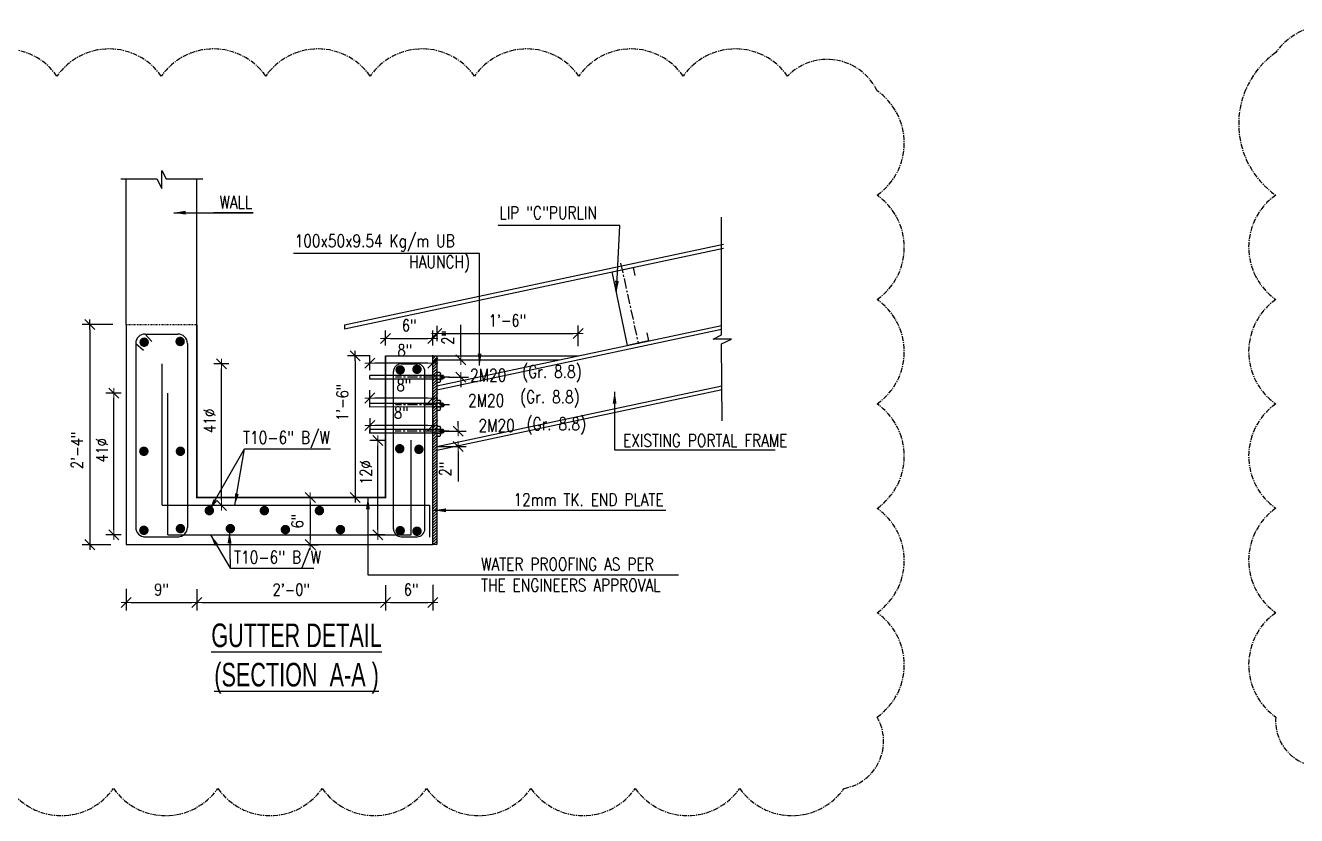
# Model space of a CAD drawing. Extents: x -95606 to 113309, y -42160 to -940.
# Drawn here: x 103285.4 to 103447.1, y -20077.7 to -19977.2 of the extents above; entities that cross this region are included whole.
import ezdxf

# ---------------------------------------------------------------- set-up
doc = ezdxf.new("R2010")
doc.units = 0
doc.header["$LTSCALE"] = 0.02
doc.header["$MEASUREMENT"] = 0
doc.header["$PDMODE"] = 3
doc.header["$PDSIZE"] = -2
for name, pattern in [('CENTER', [50.8, 31.75, -6.35, 6.35, -6.35]), ('CENTERX2', [101.6, 63.5, -12.7, 12.7, -12.7]), ('DASHED', [0.75, 0.5, -0.25]), ('DASHEDX2', [1.5, 1, -0.5]), ('HIDDEN', [9.525, 6.35, -3.175])]:
    doc.linetypes.add(name, pattern=pattern)
doc.layers.get('0').update_dxf_attribs({"linetype": 'CONTINUOUS'})
doc.layers.get('DEFPOINTS').update_dxf_attribs({"linetype": 'CONTINUOUS'})
doc.layers.add('A -fittings', color=181, linetype='CONTINUOUS', lineweight=5)
for name, color, linetype in [('A-DIM', 1, 'CONTINUOUS'), ('A-GRID', 7, 'CENTERX2'), ('A-OL', 2, 'CONTINUOUS'), ('A-P FRAME', 4, 'CONTINUOUS'), ('DIM', 7, 'CONTINUOUS'), ('dimentions', 8, 'CONTINUOUS'), ('EXLINE', 33, 'CONTINUOUS'), ('GUSSET', 1, 'CONTINUOUS'), ('OL', 2, 'CONTINUOUS'), ('RF', 5, 'CONTINUOUS'), ('RF5', 6, 'CONTINUOUS'), ('S-BM', 2, 'HIDDEN'), ('S-DIM', 7, 'CONTINUOUS'), ('S-TXT', 2, 'CONTINUOUS')]:
    doc.layers.add(name, color=color, linetype=linetype)
doc.styles.add('ROMANS', font='romans.shx', dxfattribs={"width": 0.8})
doc.styles.add('STYLE2', font='arial.ttf', dxfattribs={"width": 0.8})
doc.dimstyles.new('DA16', dxfattribs={"dimscale": 16, "dimtxt": 0.1, "dimasz": 0.09375, "dimexe": 0, "dimexo": 0, "dimgap": 0.03125, "dimtad": 1, "dimdec": 0, "dimzin": 7, "dimdsep": 46, "dimlunit": 4, "dimtxsty": 'ROMANS', "dimcen": 0.09375, "dimclrd": 1, "dimclre": 1, "dimclrt": 2, "dimadec": 0, "dimazin": 0, "dimtfac": 0.03125, "dimtdec": 4, "dimtofl": 0, "dimtmove": 0, "dimatfit": 3, "dimfxl": 1, "dimfrac": 2, "dimtolj": 1, "dimtzin": 0, "dimarcsym": 0})
doc.dimstyles.new('TK16', dxfattribs={"dimscale": 16, "dimtxt": 0.09375, "dimasz": 0.04, "dimexe": 0.0625, "dimexo": 0.015625, "dimgap": 0.046875, "dimtad": 1, "dimdec": 1, "dimzin": 11, "dimdsep": 46, "dimlunit": 4, "dimtxsty": 'ROMANS', "dimblk1": 'TK1', "dimblk2": 'TK1', "dimsah": 1, "dimcen": 0.09375, "dimclrd": 1, "dimclre": 1, "dimclrt": 2, "dimadec": 0, "dimazin": 0, "dimtfac": 1, "dimtofl": 0, "dimtmove": 0, "dimatfit": 3, "dimldrblk": 'TK1', "dimfxl": 1, "dimfrac": 2, "dimtolj": 1, "dimtzin": 9, "dimarcsym": 0})

# ---------------------------------------------------------------- blocks, each defined once
blk = doc.blocks.new('TK1')
at = {"color": 4, "linetype": 'Continuous'}
blk.add_line((-1, -1), (1, 1), dxfattribs=at)
at = {"color": 1, "linetype": 'ByBlock'}
blk.add_line((-1, 0), (1, 0), dxfattribs=at)
blk = doc.blocks.new('*D186')
at = {"layer": 'DEFPOINTS', "color": 0, "lineweight": -2, "transparency": 16777216}
for p in [(103296.78, -20015.24), (103293.62, -20043.24), (103296.54, -20043.24)]:
    blk.add_point(p, dxfattribs=at)
at = {"layer": 'dimentions', "color": 1, "lineweight": -2, "transparency": 16777216}
for p, q in [((103296.53, -20015.24), (103292.62, -20015.24)), ((103293.62, -20015.88), (103293.62, -20042.6)), ((103296.29, -20043.24), (103292.62, -20043.24))]:
    blk.add_line(p, q, dxfattribs=at)
at = {"layer": 'dimentions', "color": 1, "lineweight": -2, "transparency": 16777216, "xscale": 0.64, "yscale": 0.64, "zscale": 0.64}
for p, rotation in [((103293.62, -20015.24), 90), ((103293.62, -20043.24), 270)]:
    blk.add_blockref('TK1', p, dxfattribs=dict(at, rotation=rotation))
at = {"layer": 'dimentions', "color": 2, "transparency": 16777216, "insert": (103291.98, -20031.24), "char_height": 1.5, "attachment_point": 5, "rotation": 90, "style": 'ROMANS'}
blk.add_mtext('\\A1;2\'-4"', dxfattribs=at)
blk = doc.blocks.new('*D187')
at = {"layer": 'A -fittings', "color": 1, "lineweight": -2, "transparency": 16777216}
for p, q in [((103331.22, -20017.91), (103331.22, -20016.01)), ((103337.22, -20017.9), (103337.22, -20016.01)), ((103331.86, -20017.01), (103336.58, -20017.01))]:
    blk.add_line(p, q, dxfattribs=at)
at = {"layer": 'DEFPOINTS', "color": 0, "lineweight": -2, "transparency": 16777216}
for p in [(103337.22, -20017.01), (103331.22, -20018.16), (103337.22, -20018.15)]:
    blk.add_point(p, dxfattribs=at)
at = {"layer": 'A -fittings', "color": 1, "lineweight": -2, "transparency": 16777216, "xscale": 0.64, "yscale": 0.64, "zscale": 0.64, "rotation": 180}
blk.add_blockref('TK1', (103331.22, -20017.01), dxfattribs=at)
at = {"layer": 'A -fittings', "color": 1, "lineweight": -2, "transparency": 16777216, "xscale": 0.64, "yscale": 0.64, "zscale": 0.64}
blk.add_blockref('TK1', (103337.22, -20017.01), dxfattribs=at)
at = {"layer": 'A -fittings', "color": 2, "transparency": 16777216, "insert": (103334.22, -20015.36), "char_height": 1.5, "attachment_point": 5, "style": 'ROMANS'}
blk.add_mtext('\\A1;6"', dxfattribs=at)
blk = doc.blocks.new('*D188')
at = {"layer": 'A -fittings', "color": 1, "lineweight": -2, "transparency": 16777216}
for p, q in [((103321.36, -20037.24), (103322.65, -20037.24)), ((103321.65, -20037.88), (103321.65, -20042.6)), ((103321.36, -20043.24), (103322.65, -20043.24))]:
    blk.add_line(p, q, dxfattribs=at)
at = {"layer": 'DEFPOINTS', "color": 0, "lineweight": -2, "transparency": 16777216}
for p in [(103321.11, -20037.24), (103321.11, -20043.24), (103321.65, -20043.24)]:
    blk.add_point(p, dxfattribs=at)
at = {"layer": 'A -fittings', "color": 1, "lineweight": -2, "transparency": 16777216, "xscale": 0.64, "yscale": 0.64, "zscale": 0.64}
for p, rotation in [((103321.65, -20037.24), 90), ((103321.65, -20043.24), 270)]:
    blk.add_blockref('TK1', p, dxfattribs=dict(at, rotation=rotation))
at = {"layer": 'A -fittings', "color": 2, "transparency": 16777216, "insert": (103320.01, -20040.24), "char_height": 1.5, "attachment_point": 5, "rotation": 90, "style": 'ROMANS'}
blk.add_mtext('\\A1;6"', dxfattribs=at)
blk = doc.blocks.new('*D189')
at = {"layer": 'A -fittings', "color": 1, "lineweight": -2, "transparency": 16777216}
for p, q in [((103307.22, -20049.29), (103307.22, -20051.6)), ((103331.22, -20049.35), (103331.22, -20051.6)), ((103307.86, -20050.6), (103330.58, -20050.6))]:
    blk.add_line(p, q, dxfattribs=at)
at = {"layer": 'DEFPOINTS', "color": 0, "lineweight": -2, "transparency": 16777216}
for p in [(103307.22, -20049.04), (103331.22, -20049.1), (103331.22, -20050.6)]:
    blk.add_point(p, dxfattribs=at)
at = {"layer": 'A -fittings', "color": 1, "lineweight": -2, "transparency": 16777216, "xscale": 0.64, "yscale": 0.64, "zscale": 0.64, "rotation": 180}
blk.add_blockref('TK1', (103307.22, -20050.6), dxfattribs=at)
at = {"layer": 'A -fittings', "color": 1, "lineweight": -2, "transparency": 16777216, "xscale": 0.64, "yscale": 0.64, "zscale": 0.64}
blk.add_blockref('TK1', (103331.22, -20050.6), dxfattribs=at)
at = {"layer": 'A -fittings', "color": 2, "transparency": 16777216, "insert": (103319.22, -20048.95), "char_height": 1.5, "attachment_point": 5, "style": 'ROMANS'}
blk.add_mtext('\\A1;2\'-0"', dxfattribs=at)
blk = doc.blocks.new('*D190')
at = {"layer": 'A -fittings', "color": 1, "lineweight": -2, "transparency": 16777216}
for p, q in [((103298.22, -20048.85), (103298.22, -20051.6)), ((103307.22, -20048.9), (103307.22, -20051.6)), ((103298.86, -20050.6), (103306.58, -20050.6))]:
    blk.add_line(p, q, dxfattribs=at)
at = {"layer": 'DEFPOINTS', "color": 0, "lineweight": -2, "transparency": 16777216}
for p in [(103298.22, -20048.6), (103307.22, -20048.65), (103307.22, -20050.6)]:
    blk.add_point(p, dxfattribs=at)
at = {"layer": 'A -fittings', "color": 1, "lineweight": -2, "transparency": 16777216, "xscale": 0.64, "yscale": 0.64, "zscale": 0.64, "rotation": 180}
blk.add_blockref('TK1', (103298.22, -20050.6), dxfattribs=at)
at = {"layer": 'A -fittings', "color": 1, "lineweight": -2, "transparency": 16777216, "xscale": 0.64, "yscale": 0.64, "zscale": 0.64}
blk.add_blockref('TK1', (103307.22, -20050.6), dxfattribs=at)
at = {"layer": 'A -fittings', "color": 2, "transparency": 16777216, "insert": (103302.72, -20048.95), "char_height": 1.5, "attachment_point": 5, "style": 'ROMANS'}
blk.add_mtext('\\A1;9"', dxfattribs=at)
blk = doc.blocks.new('*D191')
at = {"layer": 'A -fittings', "color": 1, "lineweight": -2, "transparency": 16777216}
for p, q in [((103311.28, -20020.24), (103309.36, -20020.24)), ((103310.36, -20037.6), (103310.36, -20020.88)), ((103311.28, -20038.24), (103309.36, -20038.24))]:
    blk.add_line(p, q, dxfattribs=at)
at = {"layer": 'DEFPOINTS', "color": 0, "lineweight": -2, "transparency": 16777216}
for p in [(103310.36, -20020.24), (103311.53, -20020.24), (103311.53, -20038.24)]:
    blk.add_point(p, dxfattribs=at)
at = {"layer": 'A -fittings', "color": 1, "lineweight": -2, "transparency": 16777216, "xscale": 0.64, "yscale": 0.64, "zscale": 0.64}
for p, rotation in [((103310.36, -20020.24), 90), ((103310.36, -20038.24), 270)]:
    blk.add_blockref('TK1', p, dxfattribs=dict(at, rotation=rotation))
at = {"layer": 'A -fittings', "color": 2, "transparency": 16777216, "insert": (103308.86, -20027.5), "char_height": 1.5, "attachment_point": 5, "rotation": 90, "style": 'ROMANS'}
blk.add_mtext('\\A1;41%%C', dxfattribs=at)
blk = doc.blocks.new('*D192')
at = {"layer": 'A -fittings', "color": 1, "lineweight": -2, "transparency": 16777216}
for p, q in [((103340.78, -20019.1), (103340.78, -20015.3)), ((103339.3, -20019.74), (103341.78, -20019.74)), ((103339.23, -20021.95), (103341.78, -20021.95)), ((103340.78, -20022.59), (103340.78, -20023.23))]:
    blk.add_line(p, q, dxfattribs=at)
at = {"layer": 'DEFPOINTS', "color": 0, "lineweight": -2, "transparency": 16777216}
for p in [(103339.05, -20019.74), (103338.98, -20021.95), (103340.78, -20021.95)]:
    blk.add_point(p, dxfattribs=at)
at = {"layer": 'A -fittings', "color": 1, "lineweight": -2, "transparency": 16777216, "xscale": 0.64, "yscale": 0.64, "zscale": 0.64}
for p, rotation in [((103340.78, -20019.74), 270), ((103340.78, -20021.95), 90)]:
    blk.add_blockref('TK1', p, dxfattribs=dict(at, rotation=rotation))
at = {"layer": 'A -fittings', "color": 2, "transparency": 16777216, "insert": (103339.14, -20016.88), "char_height": 1.5, "attachment_point": 5, "rotation": 90, "style": 'ROMANS'}
blk.add_mtext('\\A1;2"', dxfattribs=at)
blk = doc.blocks.new('*D193')
at = {"layer": 'A -fittings', "color": 1, "lineweight": -2, "transparency": 16777216}
for p, q in [((103329.22, -20027.14), (103329.22, -20029.09)), ((103337.22, -20027.14), (103337.22, -20029.09)), ((103336.58, -20028.09), (103329.86, -20028.09))]:
    blk.add_line(p, q, dxfattribs=at)
at = {"layer": 'DEFPOINTS', "color": 0, "lineweight": -2, "transparency": 16777216}
for p in [(103329.22, -20026.89), (103337.22, -20026.89), (103329.22, -20028.09)]:
    blk.add_point(p, dxfattribs=at)
at = {"layer": 'A -fittings', "color": 1, "lineweight": -2, "transparency": 16777216, "xscale": 0.64, "yscale": 0.64, "zscale": 0.64, "rotation": 180}
blk.add_blockref('TK1', (103329.22, -20028.09), dxfattribs=at)
at = {"layer": 'A -fittings', "color": 1, "lineweight": -2, "transparency": 16777216, "xscale": 0.64, "yscale": 0.64, "zscale": 0.64}
blk.add_blockref('TK1', (103337.22, -20028.09), dxfattribs=at)
at = {"layer": 'A -fittings', "color": 2, "transparency": 16777216, "insert": (103333.22, -20026.45), "char_height": 1.5, "attachment_point": 5, "style": 'ROMANS'}
blk.add_mtext('\\A1;8"', dxfattribs=at)
blk = doc.blocks.new('*D194')
at = {"layer": 'A -fittings', "color": 1, "lineweight": -2, "transparency": 16777216}
for p, q in [((103337.72, -20015.43), (103337.72, -20017.38)), ((103355.7, -20017.98), (103355.7, -20015.38)), ((103338.36, -20016.38), (103355.06, -20016.38))]:
    blk.add_line(p, q, dxfattribs=at)
at = {"layer": 'DEFPOINTS', "color": 0, "lineweight": -2, "transparency": 16777216}
for p in [(103337.72, -20015.18), (103355.7, -20016.38), (103355.7, -20018.23)]:
    blk.add_point(p, dxfattribs=at)
at = {"layer": 'A -fittings', "color": 1, "lineweight": -2, "transparency": 16777216, "xscale": 0.64, "yscale": 0.64, "zscale": 0.64, "rotation": 180}
blk.add_blockref('TK1', (103337.72, -20016.38), dxfattribs=at)
at = {"layer": 'A -fittings', "color": 1, "lineweight": -2, "transparency": 16777216, "xscale": 0.64, "yscale": 0.64, "zscale": 0.64}
blk.add_blockref('TK1', (103355.7, -20016.38), dxfattribs=at)
at = {"layer": 'A -fittings', "color": 2, "transparency": 16777216, "insert": (103346.71, -20014.73), "char_height": 1.5, "attachment_point": 5, "style": 'ROMANS'}
blk.add_mtext('\\A1;1\'-6"', dxfattribs=at)
blk = doc.blocks.new('A$C6334769A')
at = {"layer": 'GUSSET'}
h = blk.add_hatch(dxfattribs=at)
h.set_pattern_fill('LINE', color=8, scale=33, angle=-90, style=0)
h.set_pattern_definition([(90, (48431.668, -199664.318), (4.125, 2e-16), [])])
edge = h.paths.add_edge_path()
edge.add_line((13, 8.1), (26.4, 8.1))
edge.add_ellipse((26.4, 2.1), major_axis=(4.24, -4.24), ratio=1, start_angle=45, end_angle=135, ccw=False)
edge.add_line((32.4, 2.1), (32.4, 0))
edge.add_line((32.4, 0), (32.4, -2.1))
edge.add_ellipse((26.4, -2.1), major_axis=(4.24, 4.24), ratio=1, start_angle=225, end_angle=315, ccw=False)
edge.add_line((26.4, -8.1), (19.2, -8.1))
edge.add_line((19.2, -8.1), (13, -8.1))
edge.add_ellipse((13, -2.1), major_axis=(4.24, -4.24), ratio=1, start_angle=315, end_angle=405)
edge.add_line((19, -2.1), (19, 0))
edge.add_line((19, 0), (19, 2.1))
edge.add_ellipse((13, 2.1), major_axis=(4.24, -4.24), ratio=1, start_angle=45, end_angle=135)
at = {"layer": 'A-OL', "color": 1}
for p, q in [((2.5, 23.5), (0, 23.5)), ((0, 23.5), (0, -23.7)), ((2.5, -23.7), (2.5, 23.5)), ((2.5, -23.7), (0, -23.7))]:
    blk.add_line(p, q, dxfattribs=at)
at = {"layer": 'OL', "linetype": 'DASHEDX2'}
for p, q in [((0, 7.9), (-15.9, 7.9)), ((0, -8.1), (-15.9, -8.1))]:
    blk.add_line(p, q, dxfattribs=at)
at = {"layer": 'OL'}
blk.add_line((24, -8.1), (2.1, -8.1), dxfattribs=at)
for points in [[(2.5, 22.1), (11.5, 22.1, -0.414214), (17.5, 16.1), (17.5, 17.6)], [(2.5, 8.1), (11.5, 8.1, 0.414214), (17.5, 14.1), (17.5, 17.6)], [(19, 0), (19, 2.1, 0.414214), (13, 8.1), (5.7, 8.1)], [(19, 0), (19, -2.1, -0.414214), (13, -8.1), (10.8, -8.1)], [(32.4, 0), (32.4, 2.1, 0.414214), (26.4, 8.1), (11, 8.1)], [(32.4, 0), (32.4, -2.1, -0.414214), (26.4, -8.1), (11, -8.1)], [(2.5, -8.1), (11.5, -8.1, -0.414214), (17.5, -14.1), (17.5, -12.6)], [(2.5, -22.1), (11.5, -22.1, 0.414214), (17.5, -16.1), (17.5, -12.6)]]:
    blk.add_lwpolyline(points, format="xyb", dxfattribs=at)
blk.add_lwpolyline([(21.1, -8.1), (20, -8.1), (2.1, -8.1)], dxfattribs=at)
blk = doc.blocks.new('*D195')
at = {"layer": 'A -fittings', "color": 1, "lineweight": -2, "transparency": 16777216}
for p, q in [((103329.22, -20021.06), (103329.22, -20019.16)), ((103337.22, -20020.59), (103337.22, -20019.16)), ((103336.58, -20020.16), (103329.86, -20020.16))]:
    blk.add_line(p, q, dxfattribs=at)
at = {"layer": 'DEFPOINTS', "color": 0, "lineweight": -2, "transparency": 16777216}
for p in [(103329.22, -20020.16), (103337.22, -20020.84), (103329.22, -20021.31)]:
    blk.add_point(p, dxfattribs=at)
at = {"layer": 'A -fittings', "color": 1, "lineweight": -2, "transparency": 16777216, "xscale": 0.64, "yscale": 0.64, "zscale": 0.64, "rotation": 180}
blk.add_blockref('TK1', (103329.22, -20020.16), dxfattribs=at)
at = {"layer": 'A -fittings', "color": 1, "lineweight": -2, "transparency": 16777216, "xscale": 0.64, "yscale": 0.64, "zscale": 0.64}
blk.add_blockref('TK1', (103337.22, -20020.16), dxfattribs=at)
at = {"layer": 'A -fittings', "color": 2, "transparency": 16777216, "insert": (103333.66, -20018.52), "char_height": 1.5, "attachment_point": 5, "style": 'ROMANS'}
blk.add_mtext('\\A1;8"', dxfattribs=at)
blk = doc.blocks.new('*D199')
at = {"layer": 'A -fittings', "color": 1, "lineweight": -2, "transparency": 16777216}
for p, q in [((103329.22, -20025.49), (103329.22, -20023.59)), ((103337.22, -20025.02), (103337.22, -20023.59)), ((103336.58, -20024.59), (103329.86, -20024.59))]:
    blk.add_line(p, q, dxfattribs=at)
at = {"layer": 'DEFPOINTS', "color": 0, "lineweight": -2, "transparency": 16777216}
for p in [(103329.22, -20024.59), (103337.22, -20025.27), (103329.22, -20025.74)]:
    blk.add_point(p, dxfattribs=at)
at = {"layer": 'A -fittings', "color": 1, "lineweight": -2, "transparency": 16777216, "xscale": 0.64, "yscale": 0.64, "zscale": 0.64, "rotation": 180}
blk.add_blockref('TK1', (103329.22, -20024.59), dxfattribs=at)
at = {"layer": 'A -fittings', "color": 1, "lineweight": -2, "transparency": 16777216, "xscale": 0.64, "yscale": 0.64, "zscale": 0.64}
blk.add_blockref('TK1', (103337.22, -20024.59), dxfattribs=at)
at = {"layer": 'A -fittings', "color": 2, "transparency": 16777216, "insert": (103333.55, -20022.95), "char_height": 1.5, "attachment_point": 5, "style": 'ROMANS'}
blk.add_mtext('\\A1;8"', dxfattribs=at)
blk = doc.blocks.new('*D200')
at = {"layer": 'A -fittings', "color": 1, "lineweight": -2, "transparency": 16777216}
for p, q in [((103337.97, -20028.82), (103341.46, -20028.82)), ((103340.46, -20028.18), (103340.46, -20027.54)), ((103337.97, -20030.76), (103341.46, -20030.76)), ((103340.46, -20031.4), (103340.46, -20035.19))]:
    blk.add_line(p, q, dxfattribs=at)
at = {"layer": 'DEFPOINTS', "color": 0, "lineweight": -2, "transparency": 16777216}
for p in [(103337.72, -20028.82), (103337.72, -20030.76), (103340.46, -20030.76)]:
    blk.add_point(p, dxfattribs=at)
at = {"layer": 'A -fittings', "color": 1, "lineweight": -2, "transparency": 16777216, "xscale": 0.64, "yscale": 0.64, "zscale": 0.64}
for p, rotation in [((103340.46, -20028.82), 270), ((103340.46, -20030.76), 90)]:
    blk.add_blockref('TK1', p, dxfattribs=dict(at, rotation=rotation))
at = {"layer": 'A -fittings', "color": 2, "transparency": 16777216, "insert": (103338.82, -20033.61), "char_height": 1.5, "attachment_point": 5, "rotation": 90, "style": 'ROMANS'}
blk.add_mtext('\\A1;2"', dxfattribs=at)
blk = doc.blocks.new('*D201')
at = {"layer": 'A -fittings', "color": 1, "lineweight": -2, "transparency": 16777216}
for p, q in [((103337.22, -20048.33), (103337.22, -20051.6)), ((103331.22, -20048.37), (103331.22, -20051.6)), ((103331.86, -20050.6), (103336.58, -20050.6))]:
    blk.add_line(p, q, dxfattribs=at)
at = {"layer": 'DEFPOINTS', "color": 0, "lineweight": -2, "transparency": 16777216}
for p in [(103331.22, -20048.12), (103337.22, -20048.08), (103337.22, -20050.6)]:
    blk.add_point(p, dxfattribs=at)
at = {"layer": 'A -fittings', "color": 1, "lineweight": -2, "transparency": 16777216, "xscale": 0.64, "yscale": 0.64, "zscale": 0.64, "rotation": 180}
blk.add_blockref('TK1', (103331.22, -20050.6), dxfattribs=at)
at = {"layer": 'A -fittings', "color": 1, "lineweight": -2, "transparency": 16777216, "xscale": 0.64, "yscale": 0.64, "zscale": 0.64}
blk.add_blockref('TK1', (103337.22, -20050.6), dxfattribs=at)
at = {"layer": 'A -fittings', "color": 2, "transparency": 16777216, "insert": (103334.47, -20048.95), "char_height": 1.5, "attachment_point": 5, "style": 'ROMANS'}
blk.add_mtext('\\A1;6"', dxfattribs=at)
blk = doc.blocks.new('*D196')
at = {"layer": 'DEFPOINTS', "color": 0, "lineweight": -2, "transparency": 16777216}
for p in [(103329.48, -20019.24), (103327.37, -20037.24), (103329.48, -20037.24)]:
    blk.add_point(p, dxfattribs=at)
at = {"layer": 'dimentions', "color": 1, "lineweight": -2, "transparency": 16777216}
for p, q in [((103329.23, -20019.24), (103326.37, -20019.24)), ((103327.37, -20019.88), (103327.37, -20036.6)), ((103329.23, -20037.24), (103326.37, -20037.24))]:
    blk.add_line(p, q, dxfattribs=at)
at = {"layer": 'dimentions', "color": 1, "lineweight": -2, "transparency": 16777216, "xscale": 0.64, "yscale": 0.64, "zscale": 0.64}
for p, rotation in [((103327.37, -20019.24), 90), ((103327.37, -20037.24), 270)]:
    blk.add_blockref('TK1', p, dxfattribs=dict(at, rotation=rotation))
at = {"layer": 'dimentions', "color": 2, "transparency": 16777216, "insert": (103325.73, -20025.14), "char_height": 1.5, "attachment_point": 5, "rotation": 90, "style": 'ROMANS'}
blk.add_mtext('\\A1;1\'-6"', dxfattribs=at)
blk = doc.blocks.new('*D197')
at = {"layer": 'A -fittings', "color": 1, "lineweight": -2, "transparency": 16777216}
for p, q in [((103297.58, -20023.99), (103295.66, -20023.99)), ((103296.66, -20041.35), (103296.66, -20024.63)), ((103297.58, -20041.99), (103295.66, -20041.99))]:
    blk.add_line(p, q, dxfattribs=at)
at = {"layer": 'DEFPOINTS', "color": 0, "lineweight": -2, "transparency": 16777216}
for p in [(103296.66, -20023.99), (103297.83, -20023.99), (103297.83, -20041.99)]:
    blk.add_point(p, dxfattribs=at)
at = {"layer": 'A -fittings', "color": 1, "lineweight": -2, "transparency": 16777216, "xscale": 0.64, "yscale": 0.64, "zscale": 0.64}
for p, rotation in [((103296.66, -20023.99), 90), ((103296.66, -20041.99), 270)]:
    blk.add_blockref('TK1', p, dxfattribs=dict(at, rotation=rotation))
at = {"layer": 'A -fittings', "color": 2, "transparency": 16777216, "insert": (103295.16, -20031.25), "char_height": 1.5, "attachment_point": 5, "rotation": 90, "style": 'ROMANS'}
blk.add_mtext('\\A1;41%%C', dxfattribs=at)
blk = doc.blocks.new('*D198')
at = {"layer": 'A -fittings', "color": 1, "lineweight": -2, "transparency": 16777216}
for p, q in [((103331.14, -20029.99), (103329.22, -20029.99)), ((103330.22, -20041.35), (103330.22, -20030.63)), ((103331.14, -20041.99), (103329.22, -20041.99))]:
    blk.add_line(p, q, dxfattribs=at)
at = {"layer": 'DEFPOINTS', "color": 0, "lineweight": -2, "transparency": 16777216}
for p in [(103330.22, -20029.99), (103331.39, -20029.99), (103331.39, -20041.99)]:
    blk.add_point(p, dxfattribs=at)
at = {"layer": 'A -fittings', "color": 1, "lineweight": -2, "transparency": 16777216, "xscale": 0.64, "yscale": 0.64, "zscale": 0.64}
for p, rotation in [((103330.22, -20029.99), 90), ((103330.22, -20041.99), 270)]:
    blk.add_blockref('TK1', p, dxfattribs=dict(at, rotation=rotation))
at = {"layer": 'A -fittings', "color": 2, "transparency": 16777216, "insert": (103328.72, -20034.08), "char_height": 1.5, "attachment_point": 5, "rotation": 90, "style": 'ROMANS'}
blk.add_mtext('\\A1;12%%C', dxfattribs=at)

msp = doc.modelspace()

# ---------------------------------------------------------------- hatches: boundary and pattern name
at = {"layer": 'A-DIM', "ltscale": 2}
h = msp.add_hatch(dxfattribs=at)
h.set_pattern_fill('ANSI31', color=256, scale=2, style=0)
h.set_pattern_definition([(45, (125515.8113, -20389.22218), (-0.1767766953, 0.1767766953), [])])
h.paths.add_polyline_path([(103337.22, -20019.236), (103337.72, -20019.236), (103337.72, -20043.236), (103337.22, -20043.236)])

# ---------------------------------------------------------------- linework, layer by layer
at = {"layer": 'A -fittings', "color": 6, "const_width": 0.2}
msp.add_lwpolyline([(103307.22, -20015.258), (103307.22, -20037.236), (103331.22, -20037.236), (103331.22, -20019.236)], dxfattribs=at)
at = {"layer": 'A-DIM', "ltscale": 2}
for p, q in [((103337.72, -20023.548), (103373.939, -20015.85)), ((103337.72, -20019.736), (103353.346, -20019.736)), ((103337.72, -20030.746), (103373.999, -20023.034))]:
    msp.add_line(p, q, dxfattribs=at)
at = {"layer": 'A-GRID'}
msp.add_line((103361.112, -20007.425), (103363.361, -20017.699), dxfattribs=at)
at = {"layer": 'A-P FRAME', "color": 2, "ltscale": 7}
for p, q in [((103337.576, -20021.724), (103329.22, -20021.742)), ((103329.22, -20022.191), (103329.22, -20021.742)), ((103337.541, -20022.184), (103329.22, -20022.191)), ((103337.576, -20025.27), (103329.22, -20025.287)), ((103329.22, -20025.737), (103329.22, -20025.287)), ((103337.541, -20025.73), (103329.22, -20025.737)), ((103337.791, -20028.586), (103329.22, -20028.586)), ((103329.22, -20029.05), (103329.22, -20028.586)), ((103337.844, -20029.046), (103329.22, -20029.05))]:
    msp.add_line(p, q, dxfattribs=at)
at = {"layer": 'A-P FRAME', "color": 3}
msp.add_lwpolyline([(103364.427, -20016.305), (103364.646, -20017.335), (103361.968, -20017.904), (103360.019, -20008.552), (103362.697, -20007.983), (103362.916, -20009.012)], dxfattribs=at)
at = {"layer": 'DIM', "linetype": 'CENTERX2'}
for p, q in [((103339.354, -20021.952), (103332.484, -20021.952)), ((103339.354, -20025.45), (103332.484, -20025.45)), ((103339.283, -20028.813), (103332.441, -20028.813))]:
    msp.add_line(p, q, dxfattribs=at)
at = {"layer": 'EXLINE'}
for p, q in [((103298.22, -20015.258), (103298.22, -19996.698)), ((103307.22, -20015.258), (103307.22, -19996.698)), ((103325.999, -20015.272), (103374.185, -20005.03)), ((103325.999, -20015.783), (103374.185, -20005.541)), ((103298.22, -20015.258), (103298.22, -20043.236)), ((103307.22, -20037.236), (103307.22, -20015.258)), ((103325.999, -20015.272), (103325.999, -20015.783)), ((103337.72, -20023.058), (103373.939, -20015.359)), ((103331.22, -20037.236), (103331.22, -20019.236)), ((103331.22, -20019.236), (103337.22, -20019.236)), ((103337.22, -20043.236), (103337.22, -20019.236)), ((103337.72, -20019.236), (103355.698, -20019.236)), ((103337.72, -20031.236), (103374.01, -20023.523)), ((103307.22, -20037.236), (103331.22, -20037.236)), ((103298.22, -20043.236), (103337.22, -20043.236))]:
    msp.add_line(p, q, dxfattribs=at)
at = {"layer": 'EXLINE', "color": 2, "linetype": 'DASHED'}
msp.add_line((103298.22, -20015.258), (103307.22, -20015.258), dxfattribs=at)
at = {"layer": 'RF', "color": 2, "const_width": 0.6}
for points in [[(103300.22, -20017.495, 1), (103300.82, -20017.495, 1)], [(103304.793, -20017.4, 1), (103305.393, -20017.4, 1)], [(103332.779, -20021.014, 1), (103333.379, -20021.014, 1)], [(103334.914, -20020.941, 1), (103335.514, -20020.941, 1)], [(103332.726, -20031.043, -1), (103333.326, -20031.043, -1)], [(103335.156, -20031.116, -1), (103335.756, -20031.116, -1)], [(103300.183, -20031.362, 1), (103300.783, -20031.362, 1)], [(103304.831, -20031.362, 1), (103305.431, -20031.362, 1)], [(103308.507, -20038.913, 1), (103309.107, -20038.913, 1)], [(103315.507, -20038.913, 1), (103316.107, -20038.913, 1)], [(103322.507, -20038.913, 1), (103323.107, -20038.913, 1)], [(103300.183, -20041.413, 1), (103300.783, -20041.413, 1)], [(103304.831, -20041.199, 1), (103305.431, -20041.199, 1)], [(103311.183, -20041.201, 1), (103311.783, -20041.201, 1)], [(103318.183, -20041.322, 1), (103318.783, -20041.322, 1)], [(103325.183, -20041.322, 1), (103325.783, -20041.322, 1)], [(103332.779, -20041.459, -1), (103333.379, -20041.459, -1)], [(103334.914, -20041.532, -1), (103335.514, -20041.532, -1)]]:
    msp.add_lwpolyline(points, format="xyb", close=True, dxfattribs=at)
at = {"layer": 'RF5', "color": 160}
for p, q in [((103300.645, -20016.458), (103304.82, -20016.458)), ((103300.645, -20016.458), (103301.513, -20017.416)), ((103299.445, -20017.658), (103300.431, -20018.496)), ((103299.445, -20017.659), (103299.445, -20041.098)), ((103306.02, -20017.659), (103306.02, -20041.036)), ((103302.789, -20038.236), (103302.789, -20020.248)), ((103333.22, -20020.236), (103335.22, -20020.236)), ((103332.22, -20041.283), (103332.22, -20021.236)), ((103336.22, -20041.312), (103336.22, -20021.236)), ((103303.53, -20041.99), (103303.53, -20023.99)), ((103334.47, -20041.99), (103334.47, -20029.942)), ((103302.789, -20038.236), (103336.81, -20038.236)), ((103336.81, -20038.236), (103336.81, -20042.288)), ((103300.42, -20042.236), (103304.908, -20042.233)), ((103303.53, -20041.99), (103334.47, -20041.99)), ((103333.22, -20042.236), (103335.22, -20042.236))]:
    msp.add_line(p, q, dxfattribs=at)
for centre, radius, start, end in [((103300.645, -20017.658), 1.2, 90, 180.01139), ((103304.82, -20017.658), 1.2, 359.98859, 90), ((103333.22, -20021.236), 1, 90, 180), ((103335.22, -20021.236), 1, 0, 90), ((103300.645, -20041.036), 1.2, 180, 270), ((103304.82, -20041.036), 1.2, 270, 0), ((103333.22, -20041.236), 1, 180, 270), ((103335.22, -20041.236), 1, 270, 0)]:
    msp.add_arc(centre, radius, start, end, dxfattribs=at)
at = {"layer": 'S-BM', "color": 1, "linetype": 'ByBlock'}
msp.add_lwpolyline([(103337.22, -20019.236), (103337.72, -20019.236), (103337.72, -20043.236), (103337.22, -20043.236)], close=True, dxfattribs=at)
at = {"layer": 'S-DIM', "color": 1}
for points in [[(103297.533, -19996.698), (103302.15, -19996.698), (103302.752, -19997.959), (103302.752, -19995.656), (103303.3, -19996.698), (103307.986, -19996.698)], [(103374.037, -20027.492), (103373.939, -20017.72), (103375.2, -20017.118), (103372.897, -20017.118), (103373.939, -20016.571), (103373.939, -20001.611)]]:
    msp.add_lwpolyline(points, dxfattribs=at)
at = {"layer": 'S-TXT', "color": 6, "linetype": 'CENTER', "lineweight": -2}
for points in [[(103451.619, -20071.246, -0.5205671), (103444.431, -20065.161, -0.5205671), (103444.431, -20051.889, -0.5205671), (103444.431, -20038.616, -0.5205671), (103444.431, -20025.343, -0.5205671), (103444.431, -20012.07, -0.5205671), (103444.431, -19998.797, -0.5205671), (103444.431, -19980.668, -0.5205671), (103457.704, -19980.668, -0.5205671)], [(103276.153, -19983.655, -0.5205671), (103289.426, -19983.655, -0.5205671), (103302.699, -19983.655, -0.5205671), (103315.972, -19983.655, -0.5205671), (103329.244, -19983.655, -0.5205671), (103342.517, -19983.655, -0.5205671), (103355.79, -19983.655, -0.5205671), (103369.063, -19983.655, -0.5205671), (103382.336, -19983.655, -0.5205671), (103393.733, -19985.531, -0.5205671), (103393.733, -19998.804, -0.5205671), (103393.733, -20012.077, -0.5205671), (103393.733, -20025.35, -0.5205671), (103393.733, -20038.622, -0.5205671), (103393.733, -20051.895, -0.5205671), (103393.733, -20065.168, -0.5205671), (103389.525, -20074.233, -0.5205671), (103376.252, -20074.233, -0.5205671), (103362.979, -20074.233, -0.5205671), (103349.706, -20074.233, -0.5205671), (103336.433, -20074.233, -0.5205671), (103323.16, -20074.233, -0.5205671), (103309.887, -20074.233, -0.5205671), (103296.614, -20074.233, -0.5205671), (103283.341, -20074.233, -0.5205671)]]:
    msp.add_lwpolyline(points, format="xyb", dxfattribs=at)

# ---------------------------------------------------------------- block references
at = {"layer": 'A-P FRAME', "color": 2, "ltscale": 7, "xscale": 0.02875498200307485, "yscale": 0.02875498200307485, "zscale": 0.02875498200307485}
for p in [(103337.72, -20021.952), (103337.72, -20025.497), (103337.72, -20028.813)]:
    msp.add_blockref('A$C6334769A', p, dxfattribs=at)

# ---------------------------------------------------------------- texts
at = {"layer": 'S-DIM', "color": 2, "linetype": 'Continuous', "insert": (103314.267, -19999.672), "char_height": 1.6, "width": 6.00398, "attachment_point": 6, "style": 'ROMANS'}
msp.add_mtext('WALL', dxfattribs=at)
at = {"layer": 'S-DIM', "color": 2}
for s, insert, char_height, width, attachment_point, style in [(' \\PLIP "C"PURLIN', (103345.682, -19999.695), 1.6, 40.14875, 4, 'ROMANS'), ('\\pi0.453;100x50x9.54 Kg/m UB\\P\\pi15.021;HAUNCH)', (103319.205, -20006.213), 1.6, 23.12729, 4, 'ROMANS'), ('{\\fSwis721 Cn BT|b0|i0|c0|p34;\\LGUTTER DETAIL \\P(SECTION  A-A )}', (103319.903, -20053.267), 3, 77.2254, 2, 'STYLE2')]:
    msp.add_mtext(s, dxfattribs=dict(at, insert=insert, char_height=char_height, width=width, attachment_point=attachment_point, style=style))
at = {"layer": 'S-DIM', "color": 2, "linetype": 'Continuous', "char_height": 1.6, "attachment_point": 6, "style": 'ROMANS'}
for s, insert in [('(Gr. 8.8)', (103356.162, -20021.502)), ('2M20', (103346.574, -20021.678)), ('2M20', (103346.316, -20024.895)), ('(Gr. 8.8)', (103355.904, -20024.719)), ('2M20', (103347.648, -20028.092)), ('(Gr. 8.8)', (103356.717, -20028.155)), ('12mm TK. END PLATE', (103366.574, -20037.515))]:
    msp.add_mtext(s, dxfattribs=dict(at, insert=insert))
at = {"layer": 'S-DIM', "color": 2, "char_height": 1.6, "attachment_point": 4, "style": 'ROMANS'}
for s, insert in [('T10-6" B/W', (103313.109, -20029.888)), ('EXISTING PORTAL FRAME', (103361.426, -20029.996)), ('T10-6" B/W', (103311.965, -20045.106)), ('WATER PROOFING AS PER \\PTHE ENGINEERS APPROVAL', (103343.369, -20047.06))]:
    msp.add_mtext(s, dxfattribs=dict(at, insert=insert))

# ---------------------------------------------------------------- dimensions: what is measured, and where the dimension line sits
at = {"layer": 'A -fittings'}
for base, p1, p2, override, picture, middle in [((103337.22, -20017.007), (103331.22, -20018.16), (103337.22, -20018.146), {"dimfxl": 1.25, "dimfxlon": 1}, '*D187', (103334.22, -20017.007)), ((103337.22, -20050.597), (103331.22, -20048.117), (103337.22, -20048.081), {"dimdec": 0, "dimfxl": 1.25, "dimfxlon": 1}, '*D201', (103334.47, -20050.597))]:
    dim = msp.add_linear_dim(base=base, p1=p1, p2=p2, dimstyle='TK16', override=override, dxfattribs=at)
    dim.commit()
    dim.dimension.update_dxf_attribs({"geometry": picture, "text_midpoint": middle, "dimtype": 160})
for base, p1, p2, picture, middle in [((103355.698, -20016.377), (103337.72, -20015.184), (103355.698, -20018.229), '*D194', (103346.709, -20014.734)), ((103307.22, -20050.597), (103298.22, -20048.604), (103307.22, -20048.649), '*D190', (103302.72, -20048.955)), ((103331.22, -20050.597), (103307.22, -20049.037), (103331.22, -20049.103), '*D189', (103319.22, -20048.955))]:
    dim = msp.add_linear_dim(base=base, p1=p1, p2=p2, dimstyle='TK16', override={"dimfxl": 1.25, "dimfxlon": 1}, dxfattribs=at)
    dim.commit()
    dim.dimension.update_dxf_attribs({"geometry": picture, "text_midpoint": middle})
at = {"layer": 'A -fittings', "color": 4}
dim = msp.add_linear_dim(base=(103340.784, -20021.946), p1=(103339.051, -20019.736), p2=(103338.975, -20021.946), angle=90, dimstyle='TK16', override={"dimfxl": 1.25, "dimfxlon": 1}, dxfattribs=at)
dim.commit()
dim.dimension.update_dxf_attribs({"geometry": '*D192', "text_midpoint": (103340.784, -20016.878), "dimtype": 160})
for base, p1, p2, picture, middle in [((103329.219, -20020.161), (103337.219, -20020.844), (103329.219, -20021.31), '*D195', (103333.661, -20020.161)), ((103329.22, -20024.588), (103337.22, -20025.27), (103329.22, -20025.737), '*D199', (103333.547, -20024.588))]:
    dim = msp.add_linear_dim(base=base, p1=p1, p2=p2, dimstyle='TK16', override={"dimfxl": 1.25, "dimfxlon": 1}, dxfattribs=at)
    dim.commit()
    dim.dimension.update_dxf_attribs({"geometry": picture, "text_midpoint": middle, "dimtype": 160})
for base, p1, p2, text, picture, middle in [((103310.359, -20020.236), (103311.531, -20038.236), (103311.531, -20020.236), '41%%C', '*D191', (103310.359, -20027.497)), ((103296.663, -20023.988), (103297.835, -20041.988), (103297.835, -20023.988), '41%%C', '*D197', (103296.663, -20031.248)), ((103330.222, -20029.99), (103331.394, -20041.99), (103331.394, -20029.99), '12%%C', '*D198', (103330.222, -20034.081))]:
    dim = msp.add_linear_dim(base=base, p1=p1, p2=p2, angle=90, text=text, dimstyle='TK16', override={"dimfxl": 1.25, "dimfxlon": 1}, dxfattribs=at)
    dim.commit()
    dim.dimension.update_dxf_attribs({"geometry": picture, "text_midpoint": middle, "dimtype": 160})
dim = msp.add_linear_dim(base=(103329.22, -20028.092), p1=(103337.22, -20026.891), p2=(103329.22, -20026.894), dimstyle='TK16', override={"dimfxl": 1.25, "dimfxlon": 1}, dxfattribs=at)
dim.commit()
dim.dimension.update_dxf_attribs({"geometry": '*D193', "text_midpoint": (103333.22, -20026.449)})
dim = msp.add_linear_dim(base=(103340.463, -20030.755), p1=(103337.72, -20028.817), p2=(103337.72, -20030.755), angle=90, dimstyle='TK16', override={"dimdec": 0, "dimfxl": 1.25, "dimfxlon": 1}, dxfattribs=at)
dim.commit()
dim.dimension.update_dxf_attribs({"geometry": '*D200', "text_midpoint": (103338.82, -20033.614)})
at = {"layer": 'A -fittings'}
dim = msp.add_linear_dim(base=(103321.65, -20043.236), p1=(103321.108, -20037.236), p2=(103321.108, -20043.236), angle=90, dimstyle='TK16', override={"dimfxl": 1.25, "dimfxlon": 1}, dxfattribs=at)
dim.commit()
dim.dimension.update_dxf_attribs({"geometry": '*D188', "text_midpoint": (103320.007, -20040.236)})
at = {"layer": 'dimentions'}
for base, p1, p2, picture, middle in [((103293.624, -20043.237), (103296.781, -20015.237), (103296.537, -20043.237), '*D186', (103293.624, -20031.237)), ((103327.372, -20037.236), (103329.484, -20019.236), (103329.484, -20037.236), '*D196', (103327.372, -20025.142))]:
    dim = msp.add_linear_dim(base=base, p1=p1, p2=p2, angle=90, dimstyle='TK16', dxfattribs=at)
    dim.commit()
    dim.dimension.update_dxf_attribs({"geometry": picture, "text_midpoint": middle, "dimtype": 160})

# ---------------------------------------------------------------- leaders
for points, override in [([(103304.309, -20001.026), (103314.364, -20001.026), (103309.354, -20001.026)], {"dimtad": 0}), ([(103360.568, -20011.184), (103361.006, -20002.649), (103345.54, -20002.649)], {"dimtad": 0}), ([(103343.181, -20020.455), (103343.181, -20006.213), (103319.509, -20006.213)], {"dimtad": 0}), ([(103360.35, -20023.805), (103360.35, -20031.18), (103380.781, -20031.18)], {"dimtad": 0}), ([(103308.807, -20038.913), (103313.278, -20031.052), (103321.889, -20031.052)], {"dimgap": 0.03125, "dimtad": 0}), ([(103312.05, -20038.236), (103313.278, -20031.052), (103324.22, -20031.052)], {"dimgap": 0.03125, "dimtad": 0}), ([(103328.975, -20037.236), (103328.975, -20047.09), (103368.459, -20047.09)], {"dimtad": 0}), ([(103337.415, -20038.869), (103351.723, -20038.869), (103366.869, -20038.869)], {"dimtad": 0}), ([(103311.358, -20041.568), (103311.439, -20046.22)], {"dimtad": 0}), ([(103308.968, -20041.99), (103311.439, -20046.22), (103322.109, -20046.22)], {"dimgap": 0.03125, "dimtad": 0})]:
    msp.add_leader(points, dimstyle='DA16', override=override, dxfattribs=at)

doc.saveas('drawing.dxf')
